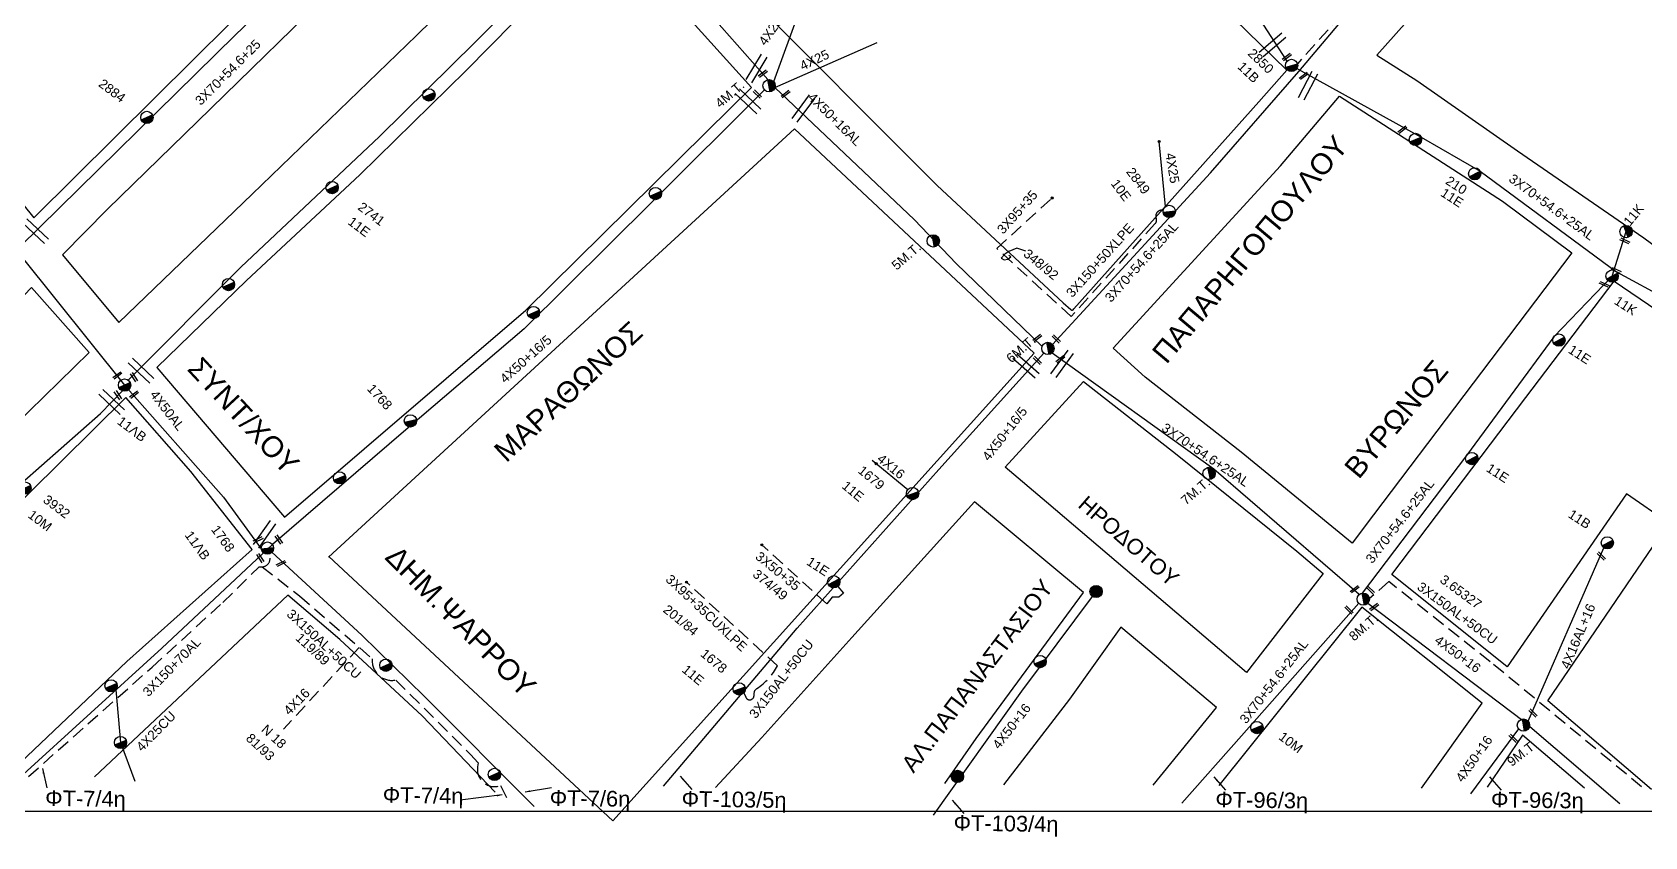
# Model space of a CAD drawing. Header units: millimetres. Extents: x 408 to 3042, y 742 to 1820.
# Drawn here: x 1095.6 to 1404.8, y 781.9 to 936.1 of the extents above; entities that cross this region are included whole.
import ezdxf

# ---------------------------------------------------------------- set-up
doc = ezdxf.new("R2010")
doc.units = ezdxf.units.MM
doc.linetypes.add('DASHED', pattern=[19.05, 12.7, -6.35])
for name, color, linetype in [('Άγνωστα', 7, 'Continuous'), ('Γυμνά εναέρια ΧΤ και ΦΟΠ (3Φ)   4x50+16AL', 7, 'Continuous'), ('Εναέρια παροχή ΧΤ 4x16', 7, 'SYN_LINE'), ('Επιγραφές - Σχήματα', 7, 'Continuous'), ('Καλώδια ΧΤ   3x150+70AL', 7, 'DASHED'), ('Καλώδια ΧΤ   3x150AL+50CU', 7, 'DASHED'), ('Καλώδια ΧΤ   3x95+35 CU', 7, 'DASHED'), ('Καλώδια ΧΤ   4x25CU', 7, 'DASHED'), ('Μηχανική τομή', 7, 'Continuous'), ('Στύλος Ξύλινος', 7, 'Continuous'), ('Στύλος Ξύλινος @ 1', 7, 'Continuous'), ('Στύλος ΦΜ', 7, 'Continuous'), ('Στύλος ΦΜ @ 1', 7, 'Continuous'), ('Συνδέσεις', 7, 'Continuous'), ('Συνεστραμμένα ΧΤ   3x70+54.6+25 AL', 7, 'SYN_LINE'), ('Τομή', 7, 'Continuous'), ('Υπόβαθρο ΔΕΗ', 7, 'Continuous'), ('Υπόγεια καλώδια Παροχών ΧΤ   4x16AL', 7, 'DASHED'), ('Υπόγεια καλώδια Παροχών ΧΤ   4x25', 7, 'DASHED'), ('Υπόγεια καλώδια Παροχών ΧΤ   4x50AL', 7, 'DASHED')]:
    doc.layers.add(name, color=color, linetype=linetype)
doc.styles.add('arial', font='arial.ttf')
doc.styles.get("Standard").update_dxf_attribs({"font": 'arial.ttf'})
doc.linetypes.add('SYN_LINE', pattern='A,0.5,-0.0001,["/\\/\\/\\/",Standard,S=0.1,R=0,X=0,Y=-0.05],-0.25', length=0.7501)
doc.dimstyles.new('ISO-25', dxfattribs={"dimtxt": 2.5, "dimasz": 2.5, "dimexe": 1.25, "dimexo": 0.625, "dimtad": 1, "dimtxsty": 'Standard', "dimcen": 2.5, "dimadec": 0, "dimazin": 0, "dimtfac": 1, "dimtmove": 0, "dimatfit": 3, "dimfxl": 1, "dimarcsym": 0})

# ---------------------------------------------------------------- blocks, each defined once
blk = doc.blocks.new('ΤΟΜΗ')
at = {"layer": 'Τομή', "ltscale": 40}
for p, q in [((-5.68, 0), (5.68, 0)), ((5.68, -2.33), (-5.68, -2.33))]:
    blk.add_line(p, q, dxfattribs=at)
blk = doc.blocks.new('ΜΗΧΑΝΙΚΗ ΤΟΜΗ')
at = {"layer": 'Μηχανική τομή', "ltscale": 40}
for p, q in [((-1.89, 0.78), (1.89, 0.78)), ((1.89, 0), (-1.89, 0))]:
    blk.add_line(p, q, dxfattribs=at)
blk = doc.blocks.new('ΥΠΑΡΧΩΝ ΤΣΙΜΕΝΤΕΝΙΟΣ ΣΤΥΛΟΣ')
at = {"layer": 'Στύλος ΦΜ'}
blk.add_hatch(color=7, dxfattribs=at).paths.add_polyline_path([(-1.29, -2.28, 0.574793), (2.62, 0, 0.268822), (1.3, 2.27)])
at = {"layer": 'Στύλος ΦΜ', "color": 7}
blk.add_line((-1.29, -2.28), (1.3, 2.27), dxfattribs=at)
blk.add_circle((0, 0), 2.62, dxfattribs=at)
at = {"layer": 'Στύλος ΦΜ', "flags": 4}
for tag, p in [('ΤΥΠΟΣ', (-4.91, 3.03)), ('ΑΡΙΘΜΟΣ', (-4.68, 8.05))]:
    blk.add_attdef(tag, p, '', height=4, dxfattribs=at)
blk = doc.blocks.new('ΥΠΑΡΧΩΝ ΞΥΛΙΝΟΣ ΣΤΥΛΟΣ')
at = {"layer": 'Στύλος Ξύλινος'}
h = blk.add_hatch(color=7, dxfattribs=at)
h.paths.add_polyline_path([(-2.62, 0, 0.270008), (-1.29, -2.28), (1.3, 2.27, 0.576266)])
h.paths.add_polyline_path([(-1.29, -2.28, 0.574793), (2.62, 0, 0.268822), (1.3, 2.27)])
at = {"layer": 'Στύλος Ξύλινος', "color": 7}
blk.add_line((-1.29, -2.28), (1.3, 2.27), dxfattribs=at)
blk.add_circle((0, 0), 2.62, dxfattribs=at)
at = {"layer": 'Στύλος Ξύλινος', "flags": 4}
for tag, p in [('ΑΡΙΘΜΟΣ', (-4.91, 8.6)), ('ΤΥΠΟΣ', (-4.85, 3.39))]:
    blk.add_attdef(tag, p, '', height=4, dxfattribs=at)
blk = doc.blocks.new('_ΣΥΝΔΕΣΗ')
at = {"layer": 'Συνδέσεις', "linetype": 'SYN_LINE', "ltscale": 40}
blk.add_hatch(color=256, dxfattribs=at).paths.add_polyline_path([(0.5, -0.01, 1), (-0.5, -0.01, 1)])
at = {"layer": 'Συνδέσεις'}
blk.add_circle((0, -0.01), 0.5, dxfattribs=at)

msp = doc.modelspace()

# ---------------------------------------------------------------- linework, layer by layer
at = {"layer": 'Άγνωστα', "color": 151}
msp.add_lwpolyline([(1114.01, 869.42), (1135.58, 891.11), (1162.17, 916.13), (1180.52, 934.21), (1195.43, 949.27), (1206.17, 960.33)], dxfattribs=at)
at = {"layer": 'Άγνωστα', "color": 6}
msp.add_lwpolyline([(1206.79, 961.45), (1206.88, 961.27), (1209.82, 957.41), (1227.79, 937), (1236.64, 927.03)], dxfattribs=at)
at = {"layer": 'Άγνωστα', "color": 5}
for points in [[(1236.01, 925.07), (1214.37, 903.57), (1189.9, 879.24), (1167.25, 859.92), (1141.64, 837.91), (1120.45, 818.03), (1093.2, 793.24)], [(1191.83, 787.65), (1170.78, 808.74), (1158.79, 820.51), (1141.55, 836.42)]]:
    msp.add_lwpolyline(points, dxfattribs=at)
at = {"layer": 'Άγνωστα', "color": 62, "linetype": 'DASHED', "ltscale": 0.2}
msp.add_lwpolyline([(1312.51, 902.12), (1311.93, 901.99, 0.46575), (1311.11, 900.4, -0.355331), (1310.8, 899.33), (1294.8, 881.6), (1280.53, 894.68), (1291.16, 904.34)], format="xyb", dxfattribs=at)
at = {"layer": 'Άγνωστα', "color": 2, "linetype": 'DASHED', "ltscale": 0.2}
msp.add_lwpolyline([(1250.05, 829.87), (1251.14, 828.61), (1250.27, 827.81), (1249, 827.81), (1247.97, 826.51), (1235.5, 837.83)], dxfattribs=at)
at = {"layer": 'Άγνωστα', "color": 30}
for points in [[(1382.47, 804.01), (1396.98, 837.24)], [(1351.7, 826.63), (1381.42, 804.14), (1400, 788.23)], [(1380.6, 802.57), (1371.39, 790.13)]]:
    msp.add_lwpolyline(points, dxfattribs=at)
at = {"layer": 'Άγνωστα', "color": 133}
msp.add_lwpolyline([(1268.41, 785.99), (1285.37, 809.77), (1298.89, 827.95)], dxfattribs=at)
at = {"layer": 'Γυμνά εναέρια ΧΤ και ΦΟΠ (3Φ)   4x50+16AL', "color": 62, "ltscale": 40}
msp.add_lwpolyline([(1237.99, 925.51), (1264.79, 900.13), (1272.78, 891.81), (1289.25, 875.89)], dxfattribs=at)
at = {"layer": 'Γυμνά εναέρια ΧΤ και ΦΟΠ (3Φ)   4x50+16AL', "color": 85, "ltscale": 40}
msp.add_lwpolyline([(1036.06, 791.12), (1044.87, 799.77), (1044.87, 799.77), (1084.52, 841.29), (1093.56, 849.74), (1108.68, 863.02), (1112.87, 867.38)], dxfattribs=at)
at = {"layer": 'Εναέρια παροχή ΧΤ 4x16', "color": 2, "ltscale": 20}
msp.add_lwpolyline([(1263.5, 848.42), (1256.66, 854.02)], dxfattribs=at)
at = {"layer": 'Επιγραφές - Σχήματα'}
msp.add_lwpolyline([(433.97, 786.81), (2929.97, 786.81), (2929.97, 1802.72), (433.97, 1802.72)], close=True, dxfattribs=at)
at = {"layer": 'Επιγραφές - Σχήματα', "linetype": 'Continuous', "ltscale": 20}
msp.add_lwpolyline([(1286.1, 894.15), (1284.41, 894.69), (1282.87, 894.07), (1282.11, 893.56), (1281.39, 892.82), (1281.98, 892.49), (1282.68, 892.62), (1283.26, 893.07), (1282.87, 893.3)], dxfattribs=at)
at = {"layer": 'Καλώδια ΧΤ   3x150+70AL', "color": 30, "ltscale": 0.2}
msp.add_lwpolyline([(1094.86, 793.43), (1118.57, 814.39), (1132.15, 826.82), (1139.09, 833.64), (1139.67, 833.64, 0.616716), (1140.89, 836.06, 3.34816)], format="xyb", dxfattribs=at)
at = {"layer": 'Καλώδια ΧΤ   3x150AL+50CU', "color": 5, "ltscale": 0.2}
msp.add_lwpolyline([(1344.49, 981.74), (1342.32, 978.81), (1364.7, 960.53), (1352.86, 946.33, -0.19425), (1352.1, 945.93, 0.418937), (1349.18, 942.24), (1338.2, 930.08)], format="xyb", dxfattribs=at)
at = {"layer": 'Καλώδια ΧΤ   3x150AL+50CU', "color": 2, "linetype": 'Continuous', "ltscale": 0.2}
msp.add_lwpolyline([(1216.66, 791.56), (1242.26, 821.87), (1269.43, 852.26), (1289.58, 874.62)], dxfattribs=at)
at = {"layer": 'Καλώδια ΧΤ   3x150AL+50CU', "color": 30, "ltscale": 0.2}
msp.add_lwpolyline([(1139.67, 833.64), (1146.86, 828.05), (1160.75, 816.01), (1160.78, 815.47, 0.462975), (1165.32, 811.93), (1179.65, 797.64), (1181.1, 796.08), (1180.98, 795.27, 0.563851), (1185.35, 791.68), (1186.86, 788.8)], format="xyb", dxfattribs=at)
msp.add_lwpolyline([(1404.2, 791.43), (1375.17, 815.44), (1355.69, 830.79), (1352, 827.55)], dxfattribs=at)
at = {"layer": 'Καλώδια ΧΤ   3x95+35 CU', "color": 2, "ltscale": 0.2}
msp.add_lwpolyline([(1232.06, 809.45), (1232.41, 808.63, 0.886251), (1233.98, 809.08, -0.298469), (1234.53, 810.31, 0.131218), (1238.49, 814.64), (1221.05, 830.7)], format="xyb", dxfattribs=at)
at = {"layer": 'Συνεστραμμένα ΧΤ   3x70+54.6+25 AL', "color": 154, "ltscale": 10}
msp.add_line((1398.54, 889.37), (1401.2, 897.89), dxfattribs=at)
at = {"layer": 'Συνεστραμμένα ΧΤ   3x70+54.6+25 AL', "color": 30, "linetype": 'SYN_LINE', "ltscale": 20}
msp.add_lwpolyline([(1336.22, 930.56), (1318.88, 957.32), (1291.87, 974.54), (1257.58, 1009.06), (1223.76, 1034.38), (1201.16, 1051.36)], dxfattribs=at)
at = {"layer": 'Συνεστραμμένα ΧΤ   3x70+54.6+25 AL', "color": 6, "linetype": 'SYN_LINE', "ltscale": 20}
msp.add_lwpolyline([(1093.27, 895.06), (1134.48, 935.57), (1158.54, 958.64), (1184, 985.08), (1184, 985.08)], dxfattribs=at)
at = {"layer": 'Συνεστραμμένα ΧΤ   3x70+54.6+25 AL', "color": 62, "ltscale": 20}
msp.add_lwpolyline([(1291.25, 876.27), (1321.51, 909.17), (1338.46, 928.57), (1351.37, 943.9), (1366.17, 961.31), (1366.17, 961.31)], dxfattribs=at)
at = {"layer": 'Συνεστραμμένα ΧΤ   3x70+54.6+25 AL', "color": 62, "linetype": 'SYN_LINE', "ltscale": 15}
for points in [[(1237.76, 926.65), (1242.83, 940.54)], [(1312.92, 902.7), (1311.69, 915.18)]]:
    msp.add_lwpolyline(points, dxfattribs=at)
at = {"layer": 'Συνεστραμμένα ΧΤ   3x70+54.6+25 AL', "color": 62, "linetype": 'SYN_LINE', "ltscale": 20}
msp.add_lwpolyline([(1237.99, 925.51), (1257.6, 934.13)], dxfattribs=at)
at = {"layer": 'Συνεστραμμένα ΧΤ   3x70+54.6+25 AL', "color": 5, "ltscale": 20}
for points in [[(1337.07, 929.75), (1361.9, 916.02), (1373.23, 909.51), (1399.39, 890.2), (1409.29, 884.83), (1431.77, 868.63), (1456.33, 850.46)], [(1398.54, 889.38), (1387.36, 877.74), (1370.6, 854.96), (1370.6, 854.96), (1350.6, 828.58)], [(1350.06, 828.31), (1322.14, 852.33), (1291.14, 874.6)]]:
    msp.add_lwpolyline(points, dxfattribs=at)
at = {"layer": 'Συνεστραμμένα ΧΤ   3x70+54.6+25 AL', "color": 30, "ltscale": 20}
msp.add_lwpolyline([(1349.94, 826.65), (1327.49, 801.23), (1316.02, 788.29)], dxfattribs=at)
at = {"layer": 'Συνεστραμμένα ΧΤ   3x70+54.6+25 AL', "color": 5, "linetype": 'SYN_LINE', "ltscale": 10}
msp.add_lwpolyline([(1111.59, 810.05), (1112.51, 799.95), (1115.25, 792.53)], dxfattribs=at)
at = {"layer": 'Υπόβαθρο ΔΕΗ'}
msp.add_lwpolyline([(1295.34, 883.06), (1330.81, 922.77), (1336.16, 928.84), (1315.99, 948.58), (1283.62, 980.35), (1258.08, 1005.03), (1249.61, 1012.97), (1229.75, 1028.08), (1227.21, 1028.81), (1209.51, 1043.58), (1200.92, 1049.53), (1171.29, 1021.4), (1206.21, 972.03), (1206.21, 972.03), (1231.46, 944.48), (1269.1, 906.71), (1293.27, 884.23), (1294.72, 882.95, 0.487375), (1295.34, 883.06, -0.398431)], format="xyb", dxfattribs=at)
for points in [[(1095.88, 900.51), (1119.14, 923.61), (1140.7, 945.02), (1159.7, 963.26), (1178.27, 981.8), (1182, 986.01), (1173.57, 999.47), (1163.86, 1014.65), (1142.78, 994.6), (1119.3, 972.15), (1102.42, 956.2), (1088.34, 942.5), (1083.4, 937.65), (1082.13, 937.38), (1073.36, 928.49), (1095.88, 900.51), (1095.88, 900.51), (1095.88, 900.51)], [(1101.36, 893.42), (1112.19, 880.49), (1137.74, 905.09), (1169.28, 935.48), (1190.16, 955.99), (1198.38, 964.67), (1187.45, 978.74), (1171.45, 962.19), (1155.82, 946.96), (1127.27, 919.03), (1110, 902.21), (1101.36, 893.42)], [(1233.51, 925.5), (1217.9, 942.85), (1206.31, 956.68), (1178.76, 928.74), (1158.38, 908.77), (1136.66, 888.54), (1119.45, 871.86), (1143.99, 843.12), (1190.22, 882.83), (1229.54, 921.64), (1233.51, 925.5)], [(1353.45, 931.75), (1361.07, 926.87), (1380.4, 913.36), (1404.59, 896.71), (1422.42, 883.63), (1459.98, 858.42), (1489.5, 899.99), (1451.66, 924.52), (1438.86, 932.8), (1403.08, 948.98), (1375.66, 956.72), (1353.45, 931.75)], [(1302.85, 875.55), (1334.95, 910.51), (1346.25, 923.84), (1377.49, 903.73), (1390.81, 893.83), (1370.1, 866.45), (1352.78, 843.6), (1348.7, 838.17), (1327.42, 855.58), (1309.01, 870), (1302.85, 875.55)], [(1152.42, 835.47), (1241.74, 917.63), (1287.69, 874.59), (1206.9, 784.94), (1152.43, 835.58)], [(1406.12, 790.93), (1386.23, 807.96), (1409.39, 841.98), (1401.32, 847.65), (1378.41, 814.43), (1356.32, 832.14), (1382, 866.09), (1398.94, 888.41), (1438.26, 861.7), (1454.27, 850.44), (1436.45, 823.36), (1415.82, 790.96)], [(1030.14, 797.25), (1047.04, 814.83), (1047.04, 814.83), (1083.45, 852.23), (1083.45, 852.23), (1106.51, 874.69), (1095.47, 887.19), (1095.47, 887.19), (1095.47, 887.19), (1020.91, 809.45), (1019.9, 809.53), (1020.91, 809.45), (1030.14, 797.25)], [(1343.14, 832.33), (1328.43, 813.37), (1290.1, 846.03), (1282.17, 852.74), (1297.15, 869.15), (1315.13, 855.1), (1338.07, 836.61), (1343.14, 832.33)], [(1090.8, 793.7), (1113.71, 815.51), (1137.76, 836.94), (1125.97, 851.89), (1113.51, 866.1), (1082.65, 835.63), (1082.65, 835.63), (1082.65, 835.63), (1082.65, 835.63), (1041.48, 793.15)], [(1270.59, 792.09), (1276.57, 800.7), (1297.15, 828.71), (1276.27, 846.08), (1252.73, 820.09), (1235.46, 800.92), (1226.61, 791.31)], [(1184.33, 790.4), (1170.38, 805.09), (1154.6, 819.72), (1144.61, 828.18), (1107.53, 793.38)], [(1361.99, 791.18), (1373.61, 807.47), (1350.56, 825.88), (1323.12, 791.69)], [(1310.5, 791.76), (1322.68, 806.68), (1304.35, 822.05), (1294.51, 808.26), (1281.82, 791.86)], [(1393.21, 791.19), (1381.34, 801.37), (1374.56, 791.38)]]:
    msp.add_lwpolyline(points, dxfattribs=at)
at = {"layer": 'Υπόγεια καλώδια Παροχών ΧΤ   4x16AL', "color": 30, "linetype": 'DASHED', "ltscale": 0.2}
msp.add_lwpolyline([(1158.26, 818.17), (1143.74, 802.49)], dxfattribs=at)
at = {"layer": 'Υπόγεια καλώδια Παροχών ΧΤ   4x50AL', "color": 30, "linetype": 'Continuous', "ltscale": 0.2}
msp.add_lwpolyline([(1093.38, 893.27), (1113.3, 868.48), (1132.28, 847.01), (1139.51, 837.09)], dxfattribs=at)

# ---------------------------------------------------------------- block references
at = {"layer": 'Μηχανική τομή'}
for p, xscale, yscale, zscale, rotation in [((1336.04, 931.54), 0.5, 0.5, 0.5, 217.0815828825905), ((1235.56, 928.33), 0.5, 0.5, 0.5, 217.0815828825905), ((1339.28, 927.91), 0.5, 0.5, 0.5, 217.0815828825905), ((1234.5, 924.12), 0.4999999999999999, 0.4999999999999999, 0.4999999999999999, 316.0589841585902), ((1239.94, 924.45), 0.5, 0.5, 0.5, 217.0815828825905), ((1358.21, 917.61), 0.5, 0.5, 0.5, 217.0815828825905), ((1400.89, 895.94), 0.4999999999999999, 0.4999999999999999, 0.4999999999999999, 335.5293394930489), ((1399.23, 890.27), 0.4999999999999999, 0.4999999999999999, 0.4999999999999999, 335.5293394930489), ((1396.93, 887.61), 0.4999999999999999, 0.4999999999999999, 0.4999999999999999, 335.5293394930489), ((1288.2, 877.64), 0.5, 0.5, 0.5, 217.0815828825905), ((1291.84, 877.18), 0.4999999999999999, 0.4999999999999999, 0.4999999999999999, 316.0589841585902), ((1288.19, 873.06), 0.4999999999999999, 0.4999999999999999, 0.4999999999999999, 316.0589841585902), ((1292.61, 873.58), 0.5, 0.5, 0.5, 217.0815828825905), ((1111.79, 870.47), 0.5, 0.5, 0.5, 217.0815828825905), ((1115.26, 870.07), 0.5, 0.5, 0.5, 124.0427767753249), ((1112.18, 866.63), 0.5, 0.5, 0.5, 124.0427767753249), ((1115, 866.81), 0.5, 0.5, 0.5, 217.0815828825905), ((1138.82, 839.01), 0.5, 0.5, 0.5, 206.3800583452817), ((1143.03, 838.97), 0.5, 0.5, 0.5, 124.0427767753249), ((1139.48, 835.42), 0.5, 0.5, 0.5, 124.0427767753249), ((1143.22, 834.44), 0.5, 0.5, 0.5, 206.3800583452817), ((1396.32, 835.55), 0.4999999999999999, 0.4999999999999999, 0.4999999999999999, 316.0589841585902), ((1349.07, 829.5), 0.5, 0.5, 0.5, 217.0815828825905), ((1352.04, 829.06), 0.4999999999999999, 0.4999999999999999, 0.4999999999999999, 316.0589841585902), ((1347.94, 825.21), 0.4999999999999999, 0.4999999999999999, 0.4999999999999999, 316.0589841585902), ((1352.79, 826.06), 0.5, 0.5, 0.5, 217.0815828825905), ((1383.24, 805.45), 0.4999999999999999, 0.4999999999999999, 0.4999999999999999, 316.0589841585902), ((1379.44, 800.61), 0.4999999999999999, 0.4999999999999999, 0.4999999999999999, 316.0589841585902)]:
    msp.add_blockref('ΜΗΧΑΝΙΚΗ ΤΟΜΗ', p, dxfattribs=dict(at, xscale=xscale, yscale=yscale, zscale=zscale, rotation=rotation))
at = {"layer": 'Στύλος Ξύλινος @ 1', "ltscale": 40, "xscale": 0.449999999999818, "yscale": 0.449999999999818, "zscale": 0.449999999999818, "rotation": 348.1169651203148}
for p in [(1299.59, 828.9), (1272.99, 793.45)]:
    msp.add_blockref('ΥΠΑΡΧΩΝ ΞΥΛΙΝΟΣ ΣΤΥΛΟΣ', p, dxfattribs=at)
at = {"layer": 'Στύλος ΦΜ @ 1', "ltscale": 40}
ref = msp.add_blockref('ΥΠΑΡΧΩΝ ΤΣΙΜΕΝΤΕΝΙΟΣ ΣΤΥΛΟΣ', (1337.07, 929.75), dxfattribs=dict(at, xscale=0.4499999999998183, yscale=0.4499999999998183, zscale=0.4499999999998183, rotation=316.3919966824238))
ref.add_attrib('ΤΥΠΟΣ', '11B', (1326.57, 929.34), dxfattribs={"layer": 'Στύλος ΦΜ', "height": 1.8, "rotation": 316.392, "flags": 4})
ref.add_attrib('ΑΡΙΘΜΟΣ', '2850', (1328.53, 931.88), dxfattribs={"layer": 'Στύλος ΦΜ', "height": 1.8, "rotation": 316.392, "flags": 4})
ref = msp.add_blockref('ΥΠΑΡΧΩΝ ΤΣΙΜΕΝΤΕΝΙΟΣ ΣΤΥΛΟΣ', (1117.58, 919.79), dxfattribs=dict(at, xscale=0.4499999999998183, yscale=0.4499999999998183, zscale=0.4499999999998183, rotation=323.0229810481194))
ref.add_attrib('ΑΡΙΘΜΟΣ', '2884', (1108.14, 925.89), dxfattribs={"layer": 'Στύλος ΦΜ', "height": 1.8, "rotation": 323.023, "flags": 4})
at = {"layer": 'Στύλος ΦΜ @ 1', "ltscale": 40, "xscale": 0.4499999999998183, "yscale": 0.4499999999998183, "zscale": 0.4499999999998183, "rotation": 323.0229810481194}
for p in [(1171.66, 924.11), (1360.82, 915.56), (1215.08, 905.19), (1133.22, 887.74), (1191.69, 882.36), (1154.52, 850.69), (1163.4, 814.75), (1288.84, 815.47), (1110.69, 810.81), (1112.51, 799.95), (1184.21, 793.84)]:
    msp.add_blockref('ΥΠΑΡΧΩΝ ΤΣΙΜΕΝΤΕΝΙΟΣ ΣΤΥΛΟΣ', p, dxfattribs=at)
at = {"layer": 'Στύλος ΦΜ @ 1', "ltscale": 40}
ref = msp.add_blockref('ΥΠΑΡΧΩΝ ΤΣΙΜΕΝΤΕΝΙΟΣ ΣΤΥΛΟΣ', (1236.87, 925.87), dxfattribs=dict(at, xscale=0.4499999999998183, yscale=0.4499999999998183, zscale=0.4499999999998183, rotation=41.01183998510068))
ref.add_attrib('ΑΡΙΘΜΟΣ', '4M.T.', (1227.51, 921.48), dxfattribs={"layer": 'Στύλος ΦΜ', "height": 1.8, "rotation": 41.0118, "flags": 4})
ref = msp.add_blockref('ΥΠΑΡΧΩΝ ΤΣΙΜΕΝΤΕΝΙΟΣ ΣΤΥΛΟΣ', (1313.63, 901.76), dxfattribs=dict(at, xscale=0.4499999999998183, yscale=0.4499999999998183, zscale=0.4499999999998183, rotation=307.0275218071144))
ref.add_attrib('ΤΥΠΟΣ', '10E', (1302.31, 907.09), dxfattribs={"layer": 'Στύλος ΦΜ', "height": 1.8, "rotation": 307.0275, "flags": 4})
ref.add_attrib('ΑΡΙΘΜΟΣ', '2849', (1305.26, 909.34), dxfattribs={"layer": 'Στύλος ΦΜ', "height": 1.8, "rotation": 307.0275, "flags": 4})
ref = msp.add_blockref('ΥΠΑΡΧΩΝ ΤΣΙΜΕΝΤΕΝΙΟΣ ΣΤΥΛΟΣ', (1372.18, 908.97), dxfattribs=dict(at, xscale=0.449999999999818, yscale=0.449999999999818, zscale=0.449999999999818, rotation=327.0408794431995))
ref.add_attrib('ΤΥΠΟΣ', '210', (1366.43, 907.17), dxfattribs={"layer": 'Στύλος ΦΜ', "height": 1.8, "rotation": 327.0409, "flags": 4})
ref.add_attrib('ΑΡΙΘΜΟΣ', '11E', (1365.49, 904.86), dxfattribs={"layer": 'Στύλος ΦΜ', "height": 1.8, "rotation": 327.0409, "flags": 4})
ref = msp.add_blockref('ΥΠΑΡΧΩΝ ΤΣΙΜΕΝΤΕΝΙΟΣ ΣΤΥΛΟΣ', (1153.07, 906.34), dxfattribs=dict(at, xscale=0.4499999999998183, yscale=0.4499999999998183, zscale=0.4499999999998183, rotation=323.0229810481194))
ref.add_attrib('ΤΥΠΟΣ', '2741', (1157.86, 902.26), dxfattribs={"layer": 'Στύλος ΦΜ', "height": 1.8, "rotation": 323.023, "flags": 4})
ref.add_attrib('ΑΡΙΘΜΟΣ', '11E', (1155.95, 899.44), dxfattribs={"layer": 'Στύλος ΦΜ', "height": 1.8, "rotation": 323.023, "flags": 4})
ref = msp.add_blockref('ΥΠΑΡΧΩΝ ΤΣΙΜΕΝΤΕΝΙΟΣ ΣΤΥΛΟΣ', (1401.2, 897.89), dxfattribs=dict(at, xscale=0.4499999999998181, yscale=0.4499999999998181, zscale=0.4499999999998181, rotation=50.73626316414361))
ref.add_attrib('ΑΡΙΘΜΟΣ', '11K', (1401.94, 898.8), dxfattribs={"layer": 'Στύλος ΦΜ', "height": 1.8, "rotation": 50.7363, "flags": 4})
ref = msp.add_blockref('ΥΠΑΡΧΩΝ ΤΣΙΜΕΝΤΕΝΙΟΣ ΣΤΥΛΟΣ', (1268.37, 896.1), dxfattribs=dict(at, xscale=0.4499999999998183, yscale=0.4499999999998183, zscale=0.4499999999998183, rotation=41.01183998510068))
ref.add_attrib('ΑΡΙΘΜΟΣ', '5M.T.', (1261.35, 890.4), dxfattribs={"layer": 'Στύλος ΦΜ', "height": 1.8, "rotation": 41.0118, "flags": 4})
ref = msp.add_blockref('ΥΠΑΡΧΩΝ ΤΣΙΜΕΝΤΕΝΙΟΣ ΣΤΥΛΟΣ', (1398.54, 889.38), dxfattribs=dict(at, xscale=0.4499999999998181, yscale=0.4499999999998181, zscale=0.4499999999998181, rotation=327.0408794431995))
ref.add_attrib('ΑΡΙΘΜΟΣ', '11K', (1398.78, 884.16), dxfattribs={"layer": 'Στύλος ΦΜ', "height": 1.8, "rotation": 327.0409, "flags": 4})
ref = msp.add_blockref('ΥΠΑΡΧΩΝ ΤΣΙΜΕΝΤΕΝΙΟΣ ΣΤΥΛΟΣ', (1388.35, 877.1), dxfattribs=dict(at, xscale=0.4499999999998182, yscale=0.4499999999998182, zscale=0.4499999999998182, rotation=327.0408794431995))
ref.add_attrib('ΑΡΙΘΜΟΣ', '11E', (1389.95, 874.79), dxfattribs={"layer": 'Στύλος ΦΜ', "height": 1.8, "rotation": 327.0409, "flags": 4})
ref = msp.add_blockref('ΥΠΑΡΧΩΝ ΤΣΙΜΕΝΤΕΝΙΟΣ ΣΤΥΛΟΣ', (1290.36, 875.49), dxfattribs=dict(at, xscale=0.4499999999998183, yscale=0.4499999999998183, zscale=0.4499999999998183, rotation=41.01183998510068))
ref.add_attrib('ΑΡΙΘΜΟΣ', '6M.T.', (1283.34, 872.6), dxfattribs={"layer": 'Στύλος ΦΜ', "height": 1.8, "rotation": 41.0118, "flags": 4})
ref = msp.add_blockref('ΥΠΑΡΧΩΝ ΤΣΙΜΕΝΤΕΝΙΟΣ ΣΤΥΛΟΣ', (1113.3, 868.48), dxfattribs=dict(at, xscale=0.4499999999998183, yscale=0.4499999999998183, zscale=0.4499999999998183, rotation=323.0229810481194))
ref.add_attrib('ΑΡΙΘΜΟΣ', '11ΛΒ', (1111.71, 861.17), dxfattribs={"layer": 'Στύλος ΦΜ', "height": 1.8, "rotation": 323.023, "flags": 4})
ref = msp.add_blockref('ΥΠΑΡΧΩΝ ΤΣΙΜΕΝΤΕΝΙΟΣ ΣΤΥΛΟΣ', (1168.09, 861.61), dxfattribs=dict(at, xscale=0.4499999999998183, yscale=0.4499999999998183, zscale=0.4499999999998183, rotation=312.6759996309847))
ref.add_attrib('ΤΥΠΟΣ', '1768', (1159.67, 867.66), dxfattribs={"layer": 'Στύλος ΦΜ', "height": 1.8, "rotation": 312.676, "flags": 4})
ref = msp.add_blockref('ΥΠΑΡΧΩΝ ΤΣΙΜΕΝΤΕΝΙΟΣ ΣΤΥΛΟΣ', (1371.62, 854.37), dxfattribs=dict(at, xscale=0.4499999999998182, yscale=0.4499999999998182, zscale=0.4499999999998182, rotation=327.0408794431995))
ref.add_attrib('ΑΡΙΘΜΟΣ', '11E', (1374.24, 852.06), dxfattribs={"layer": 'Στύλος ΦΜ', "height": 1.8, "rotation": 327.0409, "flags": 4})
ref = msp.add_blockref('ΥΠΑΡΧΩΝ ΤΣΙΜΕΝΤΕΝΙΟΣ ΣΤΥΛΟΣ', (1094.18, 848.74), dxfattribs=dict(at, xscale=0.4499999999998183, yscale=0.4499999999998183, zscale=0.4499999999998183, rotation=323.0229810481194))
ref.add_attrib('ΤΥΠΟΣ', '3932', (1097.5, 846.14), dxfattribs={"layer": 'Στύλος ΦΜ', "height": 1.8, "rotation": 323.023, "flags": 4})
ref.add_attrib('ΑΡΙΘΜΟΣ', '10M', (1094.59, 843.24), dxfattribs={"layer": 'Στύλος ΦΜ', "height": 1.8, "rotation": 323.023, "flags": 4})
ref = msp.add_blockref('ΥΠΑΡΧΩΝ ΤΣΙΜΕΝΤΕΝΙΟΣ ΣΤΥΛΟΣ', (1264.4, 847.66), dxfattribs=dict(at, xscale=0.4499999999998181, yscale=0.4499999999998181, zscale=0.4499999999998181, rotation=320.2444006400676))
ref.add_attrib('ΤΥΠΟΣ', '1679', (1253.77, 851.81), dxfattribs={"layer": 'Στύλος ΦΜ', "height": 1.8, "rotation": 320.2444, "flags": 4})
ref.add_attrib('ΑΡΙΘΜΟΣ', '11E', (1250.68, 848.87), dxfattribs={"layer": 'Στύλος ΦΜ', "height": 1.8, "rotation": 320.2444, "flags": 4})
ref = msp.add_blockref('ΥΠΑΡΧΩΝ ΤΣΙΜΕΝΤΕΝΙΟΣ ΣΤΥΛΟΣ', (1321.26, 851.55), dxfattribs=dict(at, xscale=0.4499999999998183, yscale=0.4499999999998183, zscale=0.4499999999998183, rotation=41.01183998510068))
ref.add_attrib('ΑΡΙΘΜΟΣ', '7M.T.', (1316.82, 845.35), dxfattribs={"layer": 'Στύλος ΦΜ', "height": 1.8, "rotation": 41.0118, "flags": 4})
ref = msp.add_blockref('ΥΠΑΡΧΩΝ ΤΣΙΜΕΝΤΕΝΙΟΣ ΣΤΥΛΟΣ', (1397.62, 838.23), dxfattribs=dict(at, xscale=0.449999999999818, yscale=0.449999999999818, zscale=0.449999999999818, rotation=327.0408794431995))
ref.add_attrib('ΑΡΙΘΜΟΣ', '11B', (1389.94, 843.24), dxfattribs={"layer": 'Στύλος ΦΜ', "height": 1.8, "rotation": 327.0409, "flags": 4})
ref = msp.add_blockref('ΥΠΑΡΧΩΝ ΤΣΙΜΕΝΤΕΝΙΟΣ ΣΤΥΛΟΣ', (1140.68, 837.22), dxfattribs=dict(at, xscale=0.4499999999998184, yscale=0.4499999999998184, zscale=0.4499999999998184, rotation=305.9917647322193))
ref.add_attrib('ΤΥΠΟΣ', '1768', (1129.79, 840.78), dxfattribs={"layer": 'Στύλος ΦΜ', "height": 1.8, "rotation": 305.9918, "flags": 4})
ref.add_attrib('ΑΡΙΘΜΟΣ', '11ΛΒ', (1124.73, 839.7), dxfattribs={"layer": 'Στύλος ΦΜ', "height": 1.8, "rotation": 305.9918, "flags": 4})
ref = msp.add_blockref('ΥΠΑΡΧΩΝ ΤΣΙΜΕΝΤΕΝΙΟΣ ΣΤΥΛΟΣ', (1249.29, 830.77), dxfattribs=dict(at, xscale=0.449999999999818, yscale=0.449999999999818, zscale=0.449999999999818, rotation=327.0408794431995))
ref.add_attrib('ΑΡΙΘΜΟΣ', '11E', (1243.9, 834.17), dxfattribs={"layer": 'Στύλος ΦΜ', "height": 1.8, "rotation": 327.0409, "flags": 4})
ref = msp.add_blockref('ΥΠΑΡΧΩΝ ΤΣΙΜΕΝΤΕΝΙΟΣ ΣΤΥΛΟΣ', (1350.83, 827.43), dxfattribs=dict(at, xscale=0.4499999999998183, yscale=0.4499999999998183, zscale=0.4499999999998183, rotation=41.01183998510068))
ref.add_attrib('ΑΡΙΘΜΟΣ', '8M.T.', (1349.05, 819.28), dxfattribs={"layer": 'Στύλος ΦΜ', "height": 1.8, "rotation": 41.0118, "flags": 4})
ref = msp.add_blockref('ΥΠΑΡΧΩΝ ΤΣΙΜΕΝΤΕΝΙΟΣ ΣΤΥΛΟΣ', (1231.16, 810.21), dxfattribs=dict(at, xscale=0.4499999999998181, yscale=0.4499999999998181, zscale=0.4499999999998181, rotation=320.2444006400676))
ref.add_attrib('ΤΥΠΟΣ', '1678', (1223.57, 816.67), dxfattribs={"layer": 'Στύλος ΦΜ', "height": 1.8, "rotation": 320.2444, "flags": 4})
ref.add_attrib('ΑΡΙΘΜΟΣ', '11E', (1220.02, 813.64), dxfattribs={"layer": 'Στύλος ΦΜ', "height": 1.8, "rotation": 320.2444, "flags": 4})
ref = msp.add_blockref('ΥΠΑΡΧΩΝ ΤΣΙΜΕΝΤΕΝΙΟΣ ΣΤΥΛΟΣ', (1330.42, 802.82), dxfattribs=dict(at, xscale=0.4499999999998183, yscale=0.4499999999998183, zscale=0.4499999999998183, rotation=323.0229810481194))
ref.add_attrib('ΤΥΠΟΣ', '10M', (1334.44, 800.71), dxfattribs={"layer": 'Στύλος ΦΜ', "height": 1.8, "rotation": 323.023, "flags": 4})
ref = msp.add_blockref('ΥΠΑΡΧΩΝ ΤΣΙΜΕΝΤΕΝΙΟΣ ΣΤΥΛΟΣ', (1381.54, 803.29), dxfattribs=dict(at, xscale=0.4499999999998183, yscale=0.4499999999998183, zscale=0.4499999999998183, rotation=37.65912210396882))
ref.add_attrib('ΑΡΙΘΜΟΣ', '9M.T.', (1379.28, 795.26), dxfattribs={"layer": 'Στύλος ΦΜ', "height": 1.8, "rotation": 37.6591, "flags": 4})
at = {"layer": 'Συνδέσεις', "xscale": 0.4, "yscale": 0.4, "zscale": 0.25}
for p in [(1311.69, 915.18), (1291.16, 904.34), (1257.41, 853.41), (1235.5, 837.84), (1221.06, 830.7)]:
    msp.add_blockref('_ΣΥΝΔΕΣΗ', p, dxfattribs=at)
at = {"layer": 'Τομή'}
for p, xscale, yscale, zscale, rotation in [((1333.79, 933.28), 0.4999999999999993, 0.4999999999999993, 0.4999999999999993, 220.8425540007144), ((1233.96, 929.47), 0.4999999999999993, 0.4999999999999993, 0.4999999999999993, 59.09222161411279), ((1340.74, 925.58), 0.4999999999999993, 0.4999999999999993, 0.4999999999999993, 242.3146006041694), ((1232.46, 922.45), 0.4999999999999993, 0.4999999999999993, 0.4999999999999993, 136.7952614508154), ((1242.96, 921.84), 0.4999999999999993, 0.4999999999999993, 0.4999999999999993, 53.64894624204258), ((1096.64, 898.4), 0.4999999999999994, 0.4999999999999994, 0.4999999999999994, 316.7226987990228), ((1292.58, 872.91), 0.4999999999999993, 0.4999999999999993, 0.4999999999999993, 53.64894624204259), ((1116.85, 871.66), 0.4999999999999994, 0.4999999999999994, 0.4999999999999994, 316.7226987990228), ((1286.51, 872.57), 0.4999999999999994, 0.4999999999999994, 0.4999999999999994, 318.8433550008451), ((1111.2, 865.65), 0.4999999999999994, 0.4999999999999994, 0.4999999999999994, 316.7226987990228), ((1139.66, 840.21), 0.4999999999999996, 0.4999999999999996, 0.4999999999999996, 55.0541193345809)]:
    msp.add_blockref('ΤΟΜΗ', p, dxfattribs=dict(at, xscale=xscale, yscale=yscale, zscale=zscale, rotation=rotation))

# ---------------------------------------------------------------- texts
at = {"ltscale": 40, "width": 94.4586, "attachment_point": 1, "style": 'arial'}
for s, insert, char_height, rotation in [('ΠAΠAPHΓOΠOYΛΟΥ', (1310.01, 874.89), 4, 49.9789), ('ΜΑΡΑΘΩΝΟΣ', (1183.75, 856.38), 4, 42.9654), ('ΣYNT/ΧΟΥ', (1128.05, 874.18), 4, 312.9811), ('BYPΩNOΣ', (1346.88, 852.82), 4, 50.1602), ('ΗΡΟΔΟΤΟΥ', (1297.88, 847.5), 3, 318.9678), ('ΔHM.ΨAPPOY', (1165.86, 838.06), 4, 314.7379), ('ΑΛ.ΠΑΠΑΝΑΣΤΑΣΙΟΥ', (1262.02, 795.86), 3.2, 52.9033), ('ΦT-7/4η', (1098.09, 790.81), 3, 359.1724), ('ΦT-7/4η', (1162.83, 791.43), 3, 359.1724), ('ΦT-7/6η', (1194.84, 790.85), 3, 359.1724), ('ΦT-103/5η', (1220.14, 790.68), 3, 359.1724), ('ΦT-96/3η', (1322.49, 790.54), 3, 359.1724), ('ΦT-96/3η', (1375.34, 790.54), 3, 359.1724), ('ΦT-103/4η', (1272.29, 786.07), 3, 359.1724)]:
    msp.add_mtext(s, dxfattribs=dict(at, insert=insert, char_height=char_height, rotation=rotation))
at = {"layer": 'Άγνωστα', "ltscale": 40, "char_height": 1.8, "width": 34.5395, "attachment_point": 1, "style": 'arial'}
for s, insert, rotation in [('3X70+54.6+25', (1126.63, 923.25), 45.0222), ('3X95+35', (1280.42, 898.48), 48.122), ('3X150+50XLPE', (1293.67, 886.32), 48.122), ('348/92', (1286.63, 894.74), 320.7947), ('4X50+16/5', (1185.06, 870.05), 41.8857), ('4X50+16/5', (1277.59, 854.88), 52.0993), ('3X50+35', (1235.21, 836.72), 320.7947), ('374/49', (1234.7, 833.32), 320.7947), ('3.65327', (1366.41, 832.25), 323.7751), ('201/84', (1217.54, 826.52), 320.7947), ('4X16AL+16', (1388.61, 814.59), 67.2111), ('119/89', (1147.15, 821.11), 317.2597), ('4X50+16', (1365.38, 820.63), 323.7751), ('4X50+16', (1279.56, 799.63), 52.0993), ('81/93', (1137.63, 801.88), 317.2597), ('N 18', (1140.59, 803.56), 317.2597), ('4X50+16', (1368.39, 793.22), 54.6929)]:
    msp.add_mtext(s, dxfattribs=dict(at, insert=insert, rotation=rotation))
at = {"layer": 'Γυμνά εναέρια ΧΤ και ΦΟΠ (3Φ)   4x50+16AL', "ltscale": 40, "insert": (1245.44, 924.72), "char_height": 1.8, "width": 34.5395, "attachment_point": 1, "rotation": 315.4401, "style": 'arial'}
msp.add_mtext('4X50+16AL', dxfattribs=at)
at = {"layer": 'Εναέρια παροχή ΧΤ 4x16', "ltscale": 20, "char_height": 1.8, "width": 34.5395, "attachment_point": 1, "style": 'arial'}
for insert, rotation in [((1258.57, 855.44), 320.7947), ((1143.6, 806.33), 45.6328)]:
    msp.add_mtext('4X16', dxfattribs=dict(at, insert=insert, rotation=rotation))
at = {"layer": 'Καλώδια ΧΤ   3x150+70AL', "ltscale": 0.2, "insert": (1116.58, 809.86), "char_height": 1.8, "width": 34.5395, "attachment_point": 1, "rotation": 45.6328, "style": 'arial'}
msp.add_mtext('3X150+70AL', dxfattribs=at)
at = {"layer": 'Καλώδια ΧΤ   3x150AL+50CU', "ltscale": 0.2, "char_height": 1.8, "width": 34.5395, "attachment_point": 1, "style": 'arial'}
for insert, rotation in [((1362.04, 830.87), 323.7751), ((1145.45, 825.69), 317.2597), ((1232.91, 805.49), 52.0993)]:
    msp.add_mtext('3X150AL+50CU', dxfattribs=dict(at, insert=insert, rotation=rotation))
at = {"layer": 'Καλώδια ΧΤ   3x95+35 CU', "ltscale": 0.2, "insert": (1218.12, 832.34), "char_height": 1.8, "width": 34.5395, "attachment_point": 1, "rotation": 316.9208, "style": 'arial'}
msp.add_mtext('3X95+35CUXLPE', dxfattribs=at)
at = {"layer": 'Καλώδια ΧΤ   4x25CU', "ltscale": 0.2, "insert": (1115.34, 799.34), "char_height": 1.8, "width": 34.5395, "attachment_point": 1, "rotation": 45.6328, "style": 'arial'}
msp.add_mtext('4X25CU', dxfattribs=at)
at = {"layer": 'Συνεστραμμένα ΧΤ   3x70+54.6+25 AL', "ltscale": 20, "char_height": 1.8, "width": 34.5395, "attachment_point": 1, "style": 'arial'}
for insert, rotation in [((1379.62, 909.11), 323.7751), ((1301.09, 885.4), 48.122), ((1312.99, 861.33), 325.9402), ((1351.12, 835.22), 52.0993), ((1326.95, 804.49), 52.0993)]:
    msp.add_mtext('3X70+54.6+25AL', dxfattribs=dict(at, insert=insert, rotation=rotation))
at = {"layer": 'Υπόγεια καλώδια Παροχών ΧΤ   4x25', "ltscale": 0.2, "char_height": 1.8, "width": 34.5395, "attachment_point": 1, "style": 'arial'}
for insert, rotation in [((1234.72, 934.43), 55.1338), ((1242.54, 930.36), 25.4591), ((1314.66, 913.12), 279.284)]:
    msp.add_mtext('4X25', dxfattribs=dict(at, insert=insert, rotation=rotation))
at = {"layer": 'Υπόγεια καλώδια Παροχών ΧΤ   4x50AL', "ltscale": 0.2, "insert": (1119.47, 867.71), "char_height": 1.8, "width": 34.5395, "attachment_point": 1, "rotation": 307.8991, "style": 'arial'}
msp.add_mtext('4X50AL', dxfattribs=at)

# ---------------------------------------------------------------- leaders
at = {"layer": 'Επιγραφές - Σχήματα', "ltscale": 40}
for points in [[(1097.56, 794.94), (1098.39, 791.26)], [(1219.83, 793.5), (1222.07, 790.94)], [(1322.18, 793.36), (1324.41, 790.79)], [(1375.03, 793.36), (1377.27, 790.79)], [(1185.69, 789.89), (1177.65, 788.89)], [(1190.09, 790.47), (1195.14, 791.29)], [(1271.98, 788.89), (1274.22, 786.32)]]:
    msp.add_leader(points, dimstyle='ISO-25', override={"dimasz": 1, "dimtad": 0}, dxfattribs=at)

doc.saveas('drawing.dxf')
